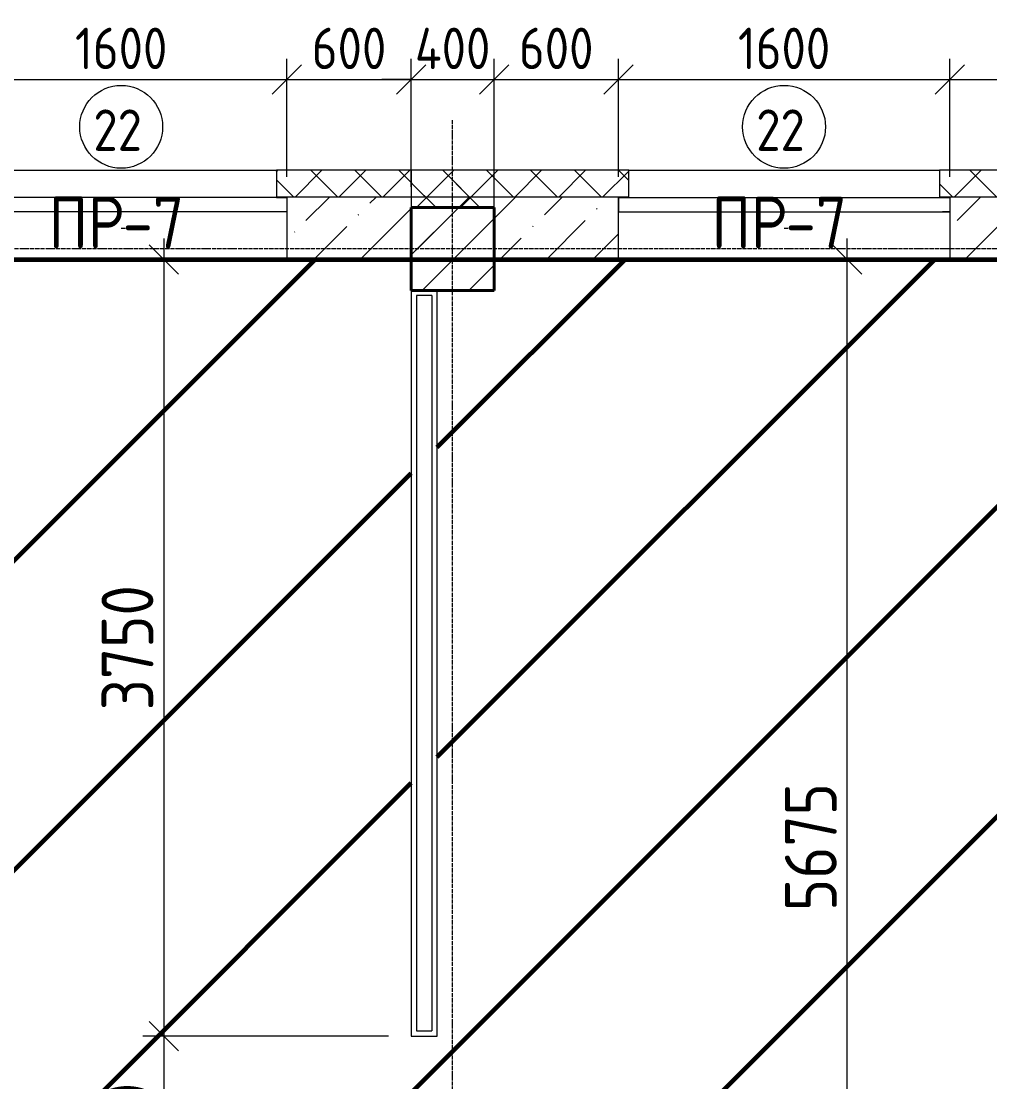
# Model space of a CAD drawing. Header units: millimetres. Extents: x -56773 to 323062, y -262288 to 76460.
# Drawn here: x 53527 to 58202, y -92565 to -87444 of the extents above; entities that cross this region are included whole.
import ezdxf

# ---------------------------------------------------------------- set-up
doc = ezdxf.new("R2010")
doc.units = ezdxf.units.MM
doc.linetypes.add('ADSK_Линия сетки', pattern=[25, 20, -2.5, 0, -2.5])
for name, color, linetype, lineweight in [('1.1)Стяжка керамзит  2 этаж', 5, 'Continuous', 60), ('3.1 Штукатурка внешн стен', 5, 'Continuous', 60), ('_ Окна', 7, 'Continuous', 18), ('Марки', 7, 'Continuous', 20), ('Марки окон', 7, 'Continuous', 20), ('Несущие колонны', 7, 'Continuous', 18), ('Окна', 7, 'Continuous', 9), ('Оси', 7, 'Continuous', 9), ('Размеры', 7, 'Continuous', 9), ('Стены внутренние', 7, 'Continuous', 18), ('Стены наружные', 7, 'Continuous', 18), ('Стены штриховка', 7, 'Continuous', 9)]:
    doc.layers.add(name, color=color, linetype=linetype, lineweight=lineweight)
doc.styles.add('GOST Common_2', font='', dxfattribs={"width": 0.9, "height": 250})
doc.styles.add('GOST Common_3', font='', dxfattribs={"width": 0.9, "height": 200})
doc.styles.get('GOST Common_2').set_extended_font_data('GOST Common')
doc.styles.get('GOST Common_3').set_extended_font_data('GOST Common')
doc.dimstyles.new('ADSK_Основной_2_0_1', dxfattribs={"dimscale": 304.8, "dimtxt": 201.142999, "dimasz": 0.463911, "dimexe": 0.328084, "dimexo": 0.328084, "dimgap": 0.164042, "dimtad": 1, "dimdec": 3, "dimrnd": 0.001, "dimdsep": 46, "dimtxsty": 'GOST Common_3', "dimblk1": 'OBLIQUE', "dimblk2": 'OBLIQUE', "dimsah": 1, "dimcen": 0.09, "dimdle": 0.328084, "dimazin": 2, "dimtfac": 1, "dimtdec": 4, "dimtix": 1, "dimtmove": 1, "dimatfit": 3, "dimfxl": 1, "dimtvp": 1, "dimtolj": 1, "dimtzin": 0, "dimlwd": 20, "dimlwe": 20, "dimarcsym": 2})
doc.dimstyles.new('ADSK_Основной_2_0_3', dxfattribs={"dimscale": 304.8, "dimtxt": 201.142999, "dimasz": 0.463911, "dimexe": 0.328084, "dimexo": 0.328084, "dimgap": 0.164042, "dimtad": 1, "dimdec": 3, "dimrnd": 0.001, "dimdsep": 46, "dimtxsty": 'GOST Common_2', "dimblk1": 'OBLIQUE', "dimblk2": 'OBLIQUE', "dimsah": 1, "dimcen": 0.09, "dimdle": 0.328084, "dimazin": 2, "dimtfac": 1, "dimtdec": 4, "dimtix": 1, "dimtmove": 0, "dimatfit": 3, "dimfxl": 1, "dimtvp": 1, "dimtolj": 1, "dimtzin": 0, "dimlwd": 20, "dimlwe": 20, "dimarcsym": 2})
pattern_1 = [(45, (9.36, -97949.04), (-106.066, 106.066), []), (135, (9.36, -97949.04), (-106.066, -106.066), [])]

# ---------------------------------------------------------------- blocks, each defined once
blk = doc.blocks.new('ADSK_КолоннаЖБ_Прямоугольная - 400x400 мм-1807143-Кладочный план 2-го этаж')
at = {"layer": 'Несущие колонны', "lineweight": 40}
for p, q in [((-200, 200), (200, 200)), ((-200, -200), (-200, 200)), ((200, 200), (200, -200)), ((200, -200), (-200, -200))]:
    blk.add_line(p, q, dxfattribs=at)
blk = doc.blocks.new('ОКНО L03 _2СТ_RS - ОК-5_1600х2000h-3556607-Кладочный план 2-го этаж')
at = {"layer": '_ Окна'}
for p, q in [((-838.1, -79), (761.9, -79)), ((-838.1, -149), (-838.1, -79)), ((-838.1, -79), (-803.1, -79)), ((-818.1, -79), (-38.1, -79)), ((-38.1, -79), (741.9, -79)), ((761.9, -79), (726.9, -79)), ((761.9, -149), (761.9, -79)), ((-838.1, -149), (761.9, -149)), ((-838.1, -149), (-833.1, -149)), ((-818.1, -149), (-38.1, -149)), ((-38.1, -149), (741.9, -149)), ((761.9, -149), (756.9, -149))]:
    blk.add_line(p, q, dxfattribs=at)
at = {"layer": 'Окна'}
blk.add_line((-888.1, 150), (811.9, 150), dxfattribs=at)
blk = doc.blocks.new('ОКНО L03 _2СТ_RS - ОК-5_1600х2000h-3556615-Кладочный план 2-го этаж')
at = {"layer": '_ Окна'}
for p, q in [((-838.1, 149), (761.9, 149)), ((-838.1, 149), (-838.1, 79)), ((-838.1, 149), (-833.1, 149)), ((-818.1, 149), (-38.1, 149)), ((-38.1, 149), (741.9, 149)), ((761.9, 149), (756.9, 149)), ((761.9, 149), (761.9, 79)), ((-838.1, 79), (761.9, 79)), ((-838.1, 79), (-803.1, 79)), ((-818.1, 79), (-38.1, 79)), ((-38.1, 79), (741.9, 79)), ((761.9, 79), (726.9, 79))]:
    blk.add_line(p, q, dxfattribs=at)
at = {"layer": 'Окна'}
blk.add_line((-888.1, -150), (811.9, -150), dxfattribs=at)
blk = doc.blocks.new('_Oblique')
at = {"color": 0, "linetype": 'ByBlock', "lineweight": -2}
blk.add_line((-0.5, -0.5), (0.5, 0.5), dxfattribs=at)
blk = doc.blocks.new('*D4596')
at = {"layer": 'Defpoints', "color": 0, "transparency": 16777216}
for p in [(54809.4, -87725.6), (53209.4, -88295.1), (54809.4, -88295.1)]:
    blk.add_point(p, dxfattribs=at)
at = {"layer": 'Размеры', "color": 0, "lineweight": 20, "transparency": 16777216}
for p, q in [((53209.4, -88195.1), (53209.4, -87625.6)), ((54809.4, -88195.1), (54809.4, -87625.6)), ((53109.4, -87725.6), (54909.4, -87725.6))]:
    blk.add_line(p, q, dxfattribs=at)
at = {"layer": 'Размеры', "color": 0, "lineweight": 20, "transparency": 16777216, "xscale": 141.4, "yscale": 141.4, "zscale": 141.4, "rotation": 180}
blk.add_blockref('_Oblique', (53209.4, -87725.6), dxfattribs=at)
at = {"layer": 'Размеры', "color": 0, "lineweight": 20, "transparency": 16777216, "xscale": 141.4, "yscale": 141.4, "zscale": 141.4}
blk.add_blockref('_Oblique', (54809.4, -87725.6), dxfattribs=at)
at = {"layer": 'Размеры', "color": 0, "lineweight": 9, "transparency": 16777216, "insert": (54009.4, -87575.6), "char_height": 200, "width": 560.473, "attachment_point": 5, "style": 'GOST Common_3'}
blk.add_mtext('\\A1;1600', dxfattribs=at)
blk = doc.blocks.new('*D4597')
at = {"layer": 'Defpoints', "color": 0, "transparency": 16777216}
for p in [(55409.4, -87725.6), (54809.4, -88295.1), (55409.4, -88344.1)]:
    blk.add_point(p, dxfattribs=at)
at = {"layer": 'Размеры', "color": 0, "lineweight": 20, "transparency": 16777216}
for p, q in [((54809.4, -88195.1), (54809.4, -87625.6)), ((55409.4, -88244.1), (55409.4, -87625.6)), ((54709.4, -87725.6), (55509.4, -87725.6))]:
    blk.add_line(p, q, dxfattribs=at)
at = {"layer": 'Размеры', "color": 0, "lineweight": 20, "transparency": 16777216, "xscale": 141.4, "yscale": 141.4, "zscale": 141.4, "rotation": 180}
blk.add_blockref('_Oblique', (54809.4, -87725.6), dxfattribs=at)
at = {"layer": 'Размеры', "color": 0, "lineweight": 20, "transparency": 16777216, "xscale": 141.4, "yscale": 141.4, "zscale": 141.4}
blk.add_blockref('_Oblique', (55409.4, -87725.6), dxfattribs=at)
at = {"layer": 'Размеры', "color": 0, "lineweight": 9, "transparency": 16777216, "insert": (55109.4, -87575.6), "char_height": 200, "width": 454.106, "attachment_point": 5, "style": 'GOST Common_3'}
blk.add_mtext('\\A1;600', dxfattribs=at)
blk = doc.blocks.new('*D4598')
at = {"layer": 'Defpoints', "color": 0, "transparency": 16777216}
for p in [(55809.4, -87725.6), (55409.4, -88344.1), (55809.4, -88344.1)]:
    blk.add_point(p, dxfattribs=at)
at = {"layer": 'Размеры', "color": 0, "lineweight": 20, "transparency": 16777216}
for p, q in [((55409.4, -88244.1), (55409.4, -87625.6)), ((55809.4, -88244.1), (55809.4, -87625.6)), ((55409.4, -87725.6), (55268, -87725.6)), ((55409.4, -87725.6), (55809.4, -87725.6)), ((55809.4, -87725.6), (55950.8, -87725.6))]:
    blk.add_line(p, q, dxfattribs=at)
at = {"layer": 'Размеры', "color": 0, "lineweight": 20, "transparency": 16777216, "xscale": 141.4, "yscale": 141.4, "zscale": 141.4}
blk.add_blockref('_Oblique', (55409.4, -87725.6), dxfattribs=at)
at = {"layer": 'Размеры', "color": 0, "lineweight": 20, "transparency": 16777216, "xscale": 141.4, "yscale": 141.4, "zscale": 141.4, "rotation": 180}
blk.add_blockref('_Oblique', (55809.4, -87725.6), dxfattribs=at)
at = {"layer": 'Размеры', "color": 0, "lineweight": 9, "transparency": 16777216, "insert": (55609.4, -87575.6), "char_height": 200, "width": 474.561, "attachment_point": 5, "style": 'GOST Common_3'}
blk.add_mtext('\\A1;400', dxfattribs=at)
blk = doc.blocks.new('*D4599')
at = {"layer": 'Defpoints', "color": 0, "transparency": 16777216}
for p in [(56409.4, -87725.6), (56409.4, -88295.1), (55809.4, -88344.1)]:
    blk.add_point(p, dxfattribs=at)
at = {"layer": 'Размеры', "color": 0, "lineweight": 20, "transparency": 16777216}
for p, q in [((55809.4, -88244.1), (55809.4, -87625.6)), ((56409.4, -88195.1), (56409.4, -87625.6)), ((55709.4, -87725.6), (56509.4, -87725.6))]:
    blk.add_line(p, q, dxfattribs=at)
at = {"layer": 'Размеры', "color": 0, "lineweight": 20, "transparency": 16777216, "xscale": 141.4, "yscale": 141.4, "zscale": 141.4, "rotation": 180}
blk.add_blockref('_Oblique', (55809.4, -87725.6), dxfattribs=at)
at = {"layer": 'Размеры', "color": 0, "lineweight": 20, "transparency": 16777216, "xscale": 141.4, "yscale": 141.4, "zscale": 141.4}
blk.add_blockref('_Oblique', (56409.4, -87725.6), dxfattribs=at)
at = {"layer": 'Размеры', "color": 0, "lineweight": 9, "transparency": 16777216, "insert": (56109.4, -87575.6), "char_height": 200, "width": 454.106, "attachment_point": 5, "style": 'GOST Common_3'}
blk.add_mtext('\\A1;600', dxfattribs=at)
blk = doc.blocks.new('*D4600')
at = {"layer": 'Defpoints', "color": 0, "transparency": 16777216}
for p in [(58009.4, -87725.6), (56409.4, -88295.1), (58009.4, -88295.1)]:
    blk.add_point(p, dxfattribs=at)
at = {"layer": 'Размеры', "color": 0, "lineweight": 20, "transparency": 16777216}
for p, q in [((56409.4, -88195.1), (56409.4, -87625.6)), ((58009.4, -88195.1), (58009.4, -87625.6)), ((56309.4, -87725.6), (58109.4, -87725.6))]:
    blk.add_line(p, q, dxfattribs=at)
at = {"layer": 'Размеры', "color": 0, "lineweight": 20, "transparency": 16777216, "xscale": 141.4, "yscale": 141.4, "zscale": 141.4, "rotation": 180}
blk.add_blockref('_Oblique', (56409.4, -87725.6), dxfattribs=at)
at = {"layer": 'Размеры', "color": 0, "lineweight": 20, "transparency": 16777216, "xscale": 141.4, "yscale": 141.4, "zscale": 141.4}
blk.add_blockref('_Oblique', (58009.4, -87725.6), dxfattribs=at)
at = {"layer": 'Размеры', "color": 0, "lineweight": 9, "transparency": 16777216, "insert": (57209.4, -87575.6), "char_height": 200, "width": 560.473, "attachment_point": 5, "style": 'GOST Common_3'}
blk.add_mtext('\\A1;1600', dxfattribs=at)
blk = doc.blocks.new('*D4601')
at = {"layer": 'Defpoints', "color": 0, "transparency": 16777216}
for p in [(59209.4, -87725.6), (58009.4, -88295.1), (59209.4, -88295.1)]:
    blk.add_point(p, dxfattribs=at)
at = {"layer": 'Размеры', "color": 0, "lineweight": 20, "transparency": 16777216}
for p, q in [((58009.4, -88195.1), (58009.4, -87625.6)), ((59209.4, -88195.1), (59209.4, -87625.6)), ((57909.4, -87725.6), (59309.4, -87725.6))]:
    blk.add_line(p, q, dxfattribs=at)
at = {"layer": 'Размеры', "color": 0, "lineweight": 20, "transparency": 16777216, "xscale": 141.4, "yscale": 141.4, "zscale": 141.4, "rotation": 180}
blk.add_blockref('_Oblique', (58009.4, -87725.6), dxfattribs=at)
at = {"layer": 'Размеры', "color": 0, "lineweight": 20, "transparency": 16777216, "xscale": 141.4, "yscale": 141.4, "zscale": 141.4}
blk.add_blockref('_Oblique', (59209.4, -87725.6), dxfattribs=at)
at = {"layer": 'Размеры', "color": 0, "lineweight": 9, "transparency": 16777216, "insert": (58609.4, -87575.6), "char_height": 200, "width": 560.473, "attachment_point": 5, "style": 'GOST Common_3'}
blk.add_mtext('\\A1;1200', dxfattribs=at)
blk = doc.blocks.new('*D5032')
at = {"layer": 'Defpoints', "color": 0, "transparency": 16777216}
for p in [(54314.6, -88594.1), (54214.6, -92344.1), (55399.4, -92344.1)]:
    blk.add_point(p, dxfattribs=at)
at = {"layer": 'Размеры', "color": 0, "lineweight": 20, "transparency": 16777216}
for p, q in [((54214.6, -88494.1), (54214.6, -92444.1)), ((54214.6, -88594.1), (54114.6, -88594.1)), ((55299.4, -92344.1), (54114.6, -92344.1))]:
    blk.add_line(p, q, dxfattribs=at)
at = {"layer": 'Размеры', "color": 0, "lineweight": 20, "transparency": 16777216, "xscale": 141.4, "yscale": 141.4, "zscale": 141.4}
for p, rotation in [((54214.6, -88594.1), 90), ((54214.6, -92344.1), 270)]:
    blk.add_blockref('_Oblique', p, dxfattribs=dict(at, rotation=rotation))
at = {"layer": 'Размеры', "color": 0, "lineweight": 9, "transparency": 16777216, "insert": (54039.6, -90469.1), "char_height": 250, "width": 605.475, "attachment_point": 5, "rotation": 90, "style": 'GOST Common_2'}
blk.add_mtext('\\A1;3750', dxfattribs=at)
blk = doc.blocks.new('*D5033')
at = {"layer": 'Defpoints', "color": 0, "transparency": 16777216}
for p in [(55399.4, -92344.1), (54214.6, -93344.1), (55399.4, -93344.1)]:
    blk.add_point(p, dxfattribs=at)
at = {"layer": 'Размеры', "color": 0, "lineweight": 20, "transparency": 16777216}
for p, q in [((54214.6, -92244.1), (54214.6, -93444.1)), ((55299.4, -92344.1), (54114.6, -92344.1)), ((55299.4, -93344.1), (54114.6, -93344.1))]:
    blk.add_line(p, q, dxfattribs=at)
at = {"layer": 'Размеры', "color": 0, "lineweight": 20, "transparency": 16777216, "xscale": 141.4, "yscale": 141.4, "zscale": 141.4}
for p, rotation in [((54214.6, -92344.1), 90), ((54214.6, -93344.1), 270)]:
    blk.add_blockref('_Oblique', p, dxfattribs=dict(at, rotation=rotation))
at = {"layer": 'Размеры', "color": 0, "lineweight": 9, "transparency": 16777216, "insert": (54039.6, -92844.1), "char_height": 250, "width": 560.473, "attachment_point": 5, "rotation": 90, "style": 'GOST Common_2'}
blk.add_mtext('\\A1;1000', dxfattribs=at)
blk = doc.blocks.new('*D5041')
at = {"layer": 'Defpoints', "color": 0, "transparency": 16777216}
for p in [(57413.5, -88594.1), (57513.4, -88594.1), (57034.4, -94269.1)]:
    blk.add_point(p, dxfattribs=at)
at = {"layer": 'Размеры', "color": 0, "lineweight": 20, "transparency": 16777216}
for p, q in [((57513.4, -94369.1), (57513.4, -88494.1)), ((57513.5, -88594.1), (57613.4, -88594.1)), ((57134.4, -94269.1), (57613.4, -94269.1))]:
    blk.add_line(p, q, dxfattribs=at)
at = {"layer": 'Размеры', "color": 0, "lineweight": 20, "transparency": 16777216, "xscale": 141.4, "yscale": 141.4, "zscale": 141.4}
for p, rotation in [((57513.4, -88594.1), 90), ((57513.4, -94269.1), 270)]:
    blk.add_blockref('_Oblique', p, dxfattribs=dict(at, rotation=rotation))
at = {"layer": 'Размеры', "color": 0, "lineweight": 9, "transparency": 16777216, "insert": (57338.4, -91431.6), "char_height": 250, "width": 605.475, "attachment_point": 5, "rotation": 90, "style": 'GOST Common_2'}
blk.add_mtext('\\A1;5675', dxfattribs=at)
blk = doc.blocks.new('М_окна1 - Маркировка типоразмера-1510237-Кладочный план 2-го этаж')
at = {"layer": 'Марки окон'}
blk.add_circle((0, 0), 2, dxfattribs=at)
blk = doc.blocks.new('ADSK_Марка_Отверстие - Экземпляр_Только Марка-157312-Кладочный план 2-го этаж')
at = {"layer": 'Марки'}
blk.add_line((0, 0), (0.2, 0), dxfattribs=at)

msp = doc.modelspace()

# ---------------------------------------------------------------- hatches: boundary and pattern name
at = {"layer": '1.1)Стяжка керамзит  2 этаж', "transparency": 33554687}
h = msp.add_hatch(dxfattribs=at)
h.set_pattern_fill('ANSI31', color=5, scale=333)
h.paths.add_polyline_path([(61559.3615, -95894.0666), (61559.3615, -95119.0666), (60184.3615, -95119.0666), (60184.3615, -94994.0666), (60309.3615, -94994.0666), (60309.3615, -94269.0666), (61559.3615, -94269.0666), (61559.3615, -93744.0666), (61559.3615, -92094.0666), (61559.3615, -88744.0666), (61409.3615, -88744.0666), (61409.3615, -88594.0666), (60809.3615, -88594.0666), (59159.3615, -88594.0666), (58859.3615, -88594.0666), (58859.3615, -92369.0666), (58734.3615, -92369.0666), (58734.3615, -88594.0666), (58009.3615, -88594.0666), (56359.3615, -88594.0666), (55809.3615, -88594.0666), (55809.3615, -88744.0666), (55534.3615, -88744.0666), (55534.3615, -92344.0666), (55409.3615, -92344.0666), (55409.3615, -88744.0666), (55409.3615, -88594.0666), (54809.3615, -88594.0666), (53159.3615, -88594.0666), (52759.3615, -88594.0666), (52759.3615, -94994.0666), (53184.3615, -94994.0666), (53184.3615, -95119.0666), (52534.3615, -95119.0666), (52534.3615, -94994.0666), (52634.3615, -94994.0666), (52634.3615, -88594.0666), (52009.3615, -88594.0666), (50359.3615, -88594.0666), (49862.837, -88594.0666), (49862.837, -94269.0666), (51184.3615, -94269.0666), (51184.3615, -94994.0666), (51284.3615, -94994.0666), (51284.3615, -95119.0666), (50169.3615, -95119.0666), (50169.3615, -95344.0666), (49862.837, -95344.0666), (49862.837, -98369.0666), (50734.3615, -98369.0666), (50734.3615, -98494.0666), (50609.3615, -98494.0666), (50609.3615, -99219.0666), (49862.837, -99219.0666), (49862.837, -104894.0666), (50409.3615, -104894.0666), (52059.3615, -104894.0666), (52459.3615, -104894.0666), (52459.3615, -101344.0666), (52584.3615, -101344.0666), (52584.3615, -104894.0666), (53209.3615, -104894.0666), (54859.3615, -104894.0666), (55409.3615, -104894.0666), (55409.3615, -104744.0666), (55684.3615, -104744.0666), (55684.3615, -101444.0666), (55809.3615, -101444.0666), (55809.3615, -104744.0666), (55809.3615, -104894.0666), (56409.3615, -104894.0666), (58059.3615, -104894.0666), (59209.3615, -104894.0666), (60859.3615, -104894.0666), (61409.3615, -104894.0666), (61409.3615, -104744.0666), (61559.3615, -104744.0666), (61559.3615, -101344.0666), (61559.3615, -99694.0666), (61559.3615, -99144.0666), (61409.3615, -99144.0666), (61409.3615, -98744.0666), (61559.3615, -98744.0666), (61559.3615, -97544.0666)])
h.paths.add_polyline_path([(56484.3615, -98369.0666), (56484.3615, -99219.0666), (55809.3615, -99219.0666), (55809.3615, -100244.0666), (55684.3615, -100244.0666), (55684.3615, -99219.0666), (52584.3615, -99219.0666), (52584.3615, -100344.0666), (52459.3615, -100344.0666), (52459.3615, -99219.0666), (52059.3615, -99219.0666), (52059.3615, -98494.0666), (51934.3615, -98494.0666), (51934.3615, -98369.0666)], flags=16)
h.paths.add_polyline_path([(55709.3615, -100219.0666), (55709.3615, -99194.0666), (55684.3615, -99194.0666), (55684.3615, -99219.0666)], flags=0)
h.paths.add_polyline_path([(56459.3615, -98394.0666), (56459.3615, -99194.0666), (55809.3615, -99194.0666), (55809.3615, -99219.0666), (55784.3615, -100219.0666), (55784.3615, -99144.0666), (55709.3615, -99144.0666), (54559.3615, -99144.0666), (54559.3615, -98469.0666), (54509.3615, -98469.0666), (54509.3615, -99144.0666), (53034.3615, -99144.0666), (53009.3615, -99144.0666), (53009.3615, -98469.0666), (52959.3615, -98469.0666), (52959.3615, -99144.0666), (52134.3615, -99144.0666), (52134.3615, -98469.0666), (52084.3615, -98469.0666), (52084.3615, -98494.0666), (52059.3615, -98494.0666), (51959.3615, -98469.0666), (51959.3615, -98394.0666)], flags=0)
h.paths.add_polyline_path([(55709.3615, -98744.0666), (55784.3615, -98744.0666), (55784.3615, -98469.0666), (56409.3615, -98469.0666), (56409.3615, -99144.0666), (55809.3615, -99144.0666), (55784.3615, -99144.0666), (55709.3615, -99144.0666), (55684.3615, -99144.0666), (55409.3615, -99144.0666), (55409.3615, -98744.0666), (55684.3615, -98744.0666), (55684.3615, -98494.0666), (55709.3615, -98469.0666)], flags=0)
h.paths.add_polyline_path([(55809.3615, -98744.0666), (55809.3615, -99144.0666), (55409.3615, -99144.0666), (55409.3615, -98744.0666)], flags=0)
h.paths.add_polyline_path([(54384.3615, -95119.0666), (54384.3615, -94994.0666), (54509.3615, -94994.0666), (54509.3615, -94269.0666), (55409.3615, -94269.0666), (55409.3615, -93344.0666), (55534.3615, -93344.0666), (55534.3615, -94269.0666), (57034.3615, -94269.0666), (57034.3615, -94994.0666), (57159.3615, -94994.0666), (57159.3615, -95119.0666)], flags=16)
h.paths.add_polyline_path([(54409.3615, -95019.0666), (54534.3615, -95019.0666), (54534.3615, -94994.0666), (54509.3615, -94994.0666)], flags=0)
h.paths.add_polyline_path([(54584.3615, -94994.0666), (54584.3615, -94344.0666), (56959.3615, -94344.0666), (56959.3615, -94994.0666)], flags=0)
h.paths.add_polyline_path([(55409.3615, -94744.0666), (55409.3615, -94344.0666), (55809.3615, -94344.0666), (55809.3615, -94744.0666)], flags=0)
h.paths.add_polyline_path([(55509.3615, -93369.0666), (55509.3615, -94294.0666), (55534.3615, -94294.0666), (55534.3615, -94269.0666)], flags=0)
h.paths.add_polyline_path([(58359.3615, -95119.0666), (58359.3615, -94994.0666), (58734.3615, -94994.0666), (58734.3615, -93369.0666), (58859.3615, -93369.0666), (58859.3615, -94994.0666), (58984.3615, -94994.0666), (58984.3615, -95119.0666)], flags=16)
h.paths.add_polyline_path([(51154.1182, -105202.5854), (51707.6896, -105202.5854), (51707.6896, -104827.5854), (51154.1182, -104827.5854)], flags=9)
h.paths.add_polyline_path([(50796.9307, -105202.5854), (51329.0735, -105202.5854), (51329.0735, -104827.5854), (50796.9307, -104827.5854)], flags=9)
h.paths.add_polyline_path([(53954.1182, -105202.5854), (54507.6896, -105202.5854), (54507.6896, -104827.5854), (53954.1182, -104827.5854)], flags=9)
h.paths.add_polyline_path([(53596.9307, -105202.5854), (54129.0735, -105202.5854), (54129.0735, -104827.5854), (53596.9307, -104827.5854)], flags=9)
h.paths.add_polyline_path([(57154.1182, -105202.5854), (57707.6896, -105202.5854), (57707.6896, -104827.5854), (57154.1182, -104827.5854)], flags=9)
h.paths.add_polyline_path([(56796.9307, -105202.5854), (57329.0735, -105202.5854), (57329.0735, -104827.5854), (56796.9307, -104827.5854)], flags=9)
h.paths.add_polyline_path([(59954.1182, -105202.5854), (60507.6896, -105202.5854), (60507.6896, -104827.5854), (59954.1182, -104827.5854)], flags=9)
h.paths.add_polyline_path([(59596.9307, -105202.5854), (60129.0735, -105202.5854), (60129.0735, -104827.5854), (59596.9307, -104827.5854)], flags=9)
h.paths.add_polyline_path([(61868.8804, -100599.3099), (61868.8804, -100045.7385), (61493.8804, -100045.7385), (61493.8804, -100599.3099)], flags=9)
h.paths.add_polyline_path([(61868.8804, -100956.4974), (61868.8804, -100424.3546), (61493.8804, -100424.3546), (61493.8804, -100956.4974)], flags=9)
h.paths.add_polyline_path([(61868.8804, -96799.3099), (61868.8804, -96245.7385), (61493.8804, -96245.7385), (61493.8804, -96799.3099)], flags=9)
h.paths.add_polyline_path([(61868.8804, -97156.4974), (61868.8804, -96624.3546), (61493.8804, -96624.3546), (61493.8804, -97156.4974)], flags=9)
h.paths.add_polyline_path([(61868.8804, -92999.3099), (61868.8804, -92445.7385), (61493.8804, -92445.7385), (61493.8804, -92999.3099)], flags=9)
h.paths.add_polyline_path([(61868.8804, -93356.4974), (61868.8804, -92824.3546), (61493.8804, -92824.3546), (61493.8804, -93356.4974)], flags=9)
at = {"layer": 'Несущие колонны', "lineweight": 9}
h = msp.add_hatch(dxfattribs=at)
h.set_pattern_fill('FP_1', color=256, style=0, pattern_type=2)
h.set_pattern_definition([(45, (9.36, -97949.04), (-224.5064, 224.5064), []), (45, (233.87, -97949.04), (-224.5064, 224.5064), [396.875, -79.375, 3.353, -76.022])])
h.paths.add_polyline_path([(55409.3615, -88744.0666), (55809.3615, -88744.0666), (55809.3615, -88344.0666), (55409.3615, -88344.0666)])
at = {"layer": 'Стены внутренние', "lineweight": 9}
h = msp.add_hatch(dxfattribs=at)
h.set_pattern_fill('FP_2', color=256, style=0, pattern_type=2)
h.set_pattern_definition([(45, (9.36, -97949.04), (84.18955, 308.69595), [396.875, -79.375, 3.353, -76.022])])
h.paths.add_polyline_path([(58734.3615, -88594.0666), (59209.3615, -88594.0666), (59209.3615, -88295.0666), (58009.3615, -88295.0666), (58009.3615, -88594.0666)])
h.paths.add_polyline_path([(52009.3615, -88594.0666), (53209.3615, -88594.0666), (53209.3615, -88295.0666), (52009.3615, -88295.0666)])
h.paths.add_polyline_path([(61859.3615, -88594.0666), (61859.3615, -88294.0666), (60809.3615, -88295.0666), (60809.3615, -88594.0666), (61409.3615, -88594.0666), (61409.3615, -88344.0666), (61809.3615, -88344.0666), (61809.3615, -88594.0666)])
h.paths.add_polyline_path([(54809.3615, -88594.0666), (56409.3615, -88594.0666), (56409.3615, -88295.0666), (54809.3615, -88295.0666)])
h.paths.add_polyline_path([(49684.3615, -88594.0666), (50409.3615, -88594.0666), (50409.3615, -88295.0666), (49609.3615, -88294.0666), (49609.3615, -88594.0666)])
at = {"layer": 'Стены наружные', "lineweight": 9}
h = msp.add_hatch(dxfattribs=at)
h.set_pattern_fill('FP_4', color=256, style=0, pattern_type=2)
h.set_pattern_definition(pattern_1)
h.paths.add_polyline_path([(61809.3615, -88294.0666), (61809.3615, -88164.0666), (60759.3615, -88164.0666), (60759.3615, -88294.0666)])
h.paths.add_polyline_path([(51959.3615, -88294.0666), (53259.3615, -88294.0666), (53259.3615, -88164.0666), (51959.3615, -88164.0666)])
h.paths.add_polyline_path([(56326.6505, -88294.0666), (56459.3615, -88294.0666), (56459.3615, -88164.0666), (54759.3615, -88164.0666), (54759.3615, -88294.0666)])
h.paths.add_polyline_path([(59222.263, -88294.0666), (59259.3615, -88294.0666), (59259.3615, -88164.0666), (57959.3615, -88164.0666), (57959.3615, -88294.0666)])
h.paths.add_polyline_path([(50459.3615, -88294.0666), (50459.3615, -88164.0666), (49609.3615, -88164.0666), (49609.3615, -88294.0666)])
h = msp.add_hatch(dxfattribs=at)
h.set_pattern_fill('FP_4', color=256, style=0, pattern_type=2)
h.set_pattern_definition(pattern_1)
h.paths.add_polyline_path([(55809.3615, -88344.0666), (55809.3615, -88164.0666), (55409.3615, -88164.0666), (55409.3615, -88344.0666)])

# ---------------------------------------------------------------- linework, layer by layer
at = {"layer": '3.1 Штукатурка внешн стен'}
msp.add_lwpolyline([(49709.3615, -88594.0666), (61609.3615, -88594.0666), (61609.3615, -104893.9428), (61409.3615, -104893.9428)], dxfattribs=at)
at = {"layer": 'Несущие колонны', "lineweight": 9}
for p, q in [((55809.3615, -88344.0666), (55409.3615, -88344.0666)), ((55409.3615, -88344.0666), (55409.3615, -88744.0666)), ((55809.3615, -88744.0666), (55809.3615, -88344.0666)), ((55409.3615, -88744.0666), (55809.3615, -88744.0666))]:
    msp.add_line(p, q, dxfattribs=at)
at = {"layer": 'Оси', "linetype": 'ADSK_Линия сетки', "lineweight": 5}
for p, q in [((55609.3615, -108922.9178), (55609.3615, -87921.5904)), ((62525.08, -88544.0666), (-25230.7352, -88544.0666))]:
    msp.add_line(p, q, dxfattribs=at)
at = {"layer": 'Стены внутренние', "lineweight": 5}
for p, q in [((54759.3615, -88294.0666), (54759.3615, -88295.0666)), ((54759.3615, -88295.0666), (54809.3615, -88295.0666)), ((54809.3615, -88295.0666), (54809.3615, -88594.0666)), ((56409.3615, -88594.0666), (56409.3615, -88295.0666)), ((56409.3615, -88295.0666), (56459.3615, -88295.0666)), ((56459.3615, -88295.0666), (56459.3615, -88294.0666)), ((57959.3615, -88294.0666), (57959.3615, -88295.0666)), ((57959.3615, -88295.0666), (58009.3615, -88295.0666)), ((58009.3615, -88295.0666), (58009.3615, -88594.0666)), ((54809.3615, -88594.0666), (53209.3615, -88594.0666)), ((54809.3615, -88594.0666), (56409.3615, -88594.0666)), ((58009.3615, -88594.0666), (56409.3615, -88594.0666)), ((58009.3615, -88594.0666), (58734.3615, -88594.0666)), ((55534.3615, -88744.0666), (55409.3615, -88744.0666)), ((55409.3615, -88744.0666), (55409.3615, -92344.0666)), ((55534.3615, -92344.0666), (55534.3615, -88744.0666)), ((55409.3615, -92344.0666), (55534.3615, -92344.0666))]:
    msp.add_line(p, q, dxfattribs=at)
at = {"layer": 'Стены наружные', "lineweight": 9}
for p, q in [((53259.3615, -88164.0666), (54759.3615, -88164.0666)), ((56459.3615, -88164.0666), (54759.3615, -88164.0666)), ((54759.3615, -88164.0666), (54759.3615, -88294.0666)), ((55409.3615, -88164.0666), (55409.3615, -88344.0666)), ((55809.3615, -88344.0666), (55809.3615, -88164.0666)), ((56459.3615, -88294.0666), (56459.3615, -88164.0666)), ((56459.3615, -88164.0666), (57959.3615, -88164.0666)), ((59259.3615, -88164.0666), (57959.3615, -88164.0666)), ((57959.3615, -88164.0666), (57959.3615, -88294.0666)), ((55409.3615, -88344.0666), (55809.3615, -88344.0666))]:
    msp.add_line(p, q, dxfattribs=at)
at = {"layer": 'Стены штриховка', "lineweight": 9}
for p, q in [((56459.3615, -88294.0666), (54759.3615, -88294.0666)), ((59259.3615, -88294.0666), (57959.3615, -88294.0666)), ((55434.3615, -88769.0666), (55434.3615, -92319.0666)), ((55509.3615, -88769.0666), (55434.3615, -88769.0666)), ((55509.3615, -88769.0666), (55509.3615, -92319.0666)), ((55434.3615, -92319.0666), (55509.3615, -92319.0666))]:
    msp.add_line(p, q, dxfattribs=at)

# ---------------------------------------------------------------- block references
at = {"layer": 'Марки', "xscale": 99.99999999999993, "yscale": 99.99999999999993, "zscale": 99.99999999999993}
for p in [(54009.3615, -88444.0666), (57209.3615, -88444.0666)]:
    msp.add_blockref('ADSK_Марка_Отверстие - Экземпляр_Только Марка-157312-Кладочный план 2-го этаж', p, dxfattribs=at)
at = {"layer": 'Марки окон', "xscale": 99.99999999999993, "yscale": 99.99999999999993, "zscale": 99.99999999999993}
for p in [(54009.3615, -87954.0666), (57209.3615, -87954.0666)]:
    msp.add_blockref('М_окна1 - Маркировка типоразмера-1510237-Кладочный план 2-го этаж', p, dxfattribs=at)
at = {"layer": 'Несущие колонны', "lineweight": 40, "rotation": 89.9999999999999}
msp.add_blockref('ADSK_КолоннаЖБ_Прямоугольная - 400x400 мм-1807143-Кладочный план 2-го этаж', (55609.3615, -88544.0666), dxfattribs=at)
at = {"layer": 'Окна', "rotation": 180}
msp.add_blockref('ОКНО L03 _2СТ_RS - ОК-5_1600х2000h-3556607-Кладочный план 2-го этаж', (53971.2615, -88444.0666), dxfattribs=at)
at = {"layer": 'Окна'}
msp.add_blockref('ОКНО L03 _2СТ_RS - ОК-5_1600х2000h-3556615-Кладочный план 2-го этаж', (57247.4615, -88444.0666), dxfattribs=at)

# ---------------------------------------------------------------- texts
at = {"layer": 'Марки', "lineweight": 9, "char_height": 250, "attachment_point": 1, "style": 'GOST Common_2'}
for s, insert, width in [('ПР', (53659.4307, -88291.0854), 432.91125), ('-7', (54016.6182, -88291.0854), 389.620125), ('ПР', (56859.4307, -88291.0854), 432.91125), ('-7', (57216.6182, -88291.0854), 389.620125)]:
    msp.add_mtext(s, dxfattribs=dict(at, insert=insert, width=width))
at = {"layer": 'Марки окон', "lineweight": 5, "char_height": 200, "width": 317.46825, "attachment_point": 1, "style": 'GOST Common_3'}
for insert in [(53874.8041, -87870.2812), (57074.8041, -87870.2812)]:
    msp.add_mtext('22', dxfattribs=dict(at, insert=insert))

# ---------------------------------------------------------------- dimensions: what is measured, and where the dimension line sits
at = {"layer": 'Размеры', "lineweight": 9}
for base, p1, p2, override, picture, middle in [((54809.3615, -87725.5648), (53209.3615, -88295.0666), (54809.3615, -88295.0666), {"dimpost": '<>', "dimfxl": 1600}, '*D4596', (54009.3615, -87575.5648)), ((55409.3615, -87725.5648), (54809.3615, -88295.0666), (55409.3615, -88344.0666), {"dimpost": '<>', "dimfxl": 601.997508}, '*D4597', (55109.3615, -87575.5648)), ((55809.3615, -87725.5648), (55409.3615, -88344.0666), (55809.3615, -88344.0666), {"dimpost": '<>', "dimfxl": 400}, '*D4598', (55609.3615, -87575.5648)), ((56409.3615, -87725.5648), (55809.3615, -88344.0666), (56409.3615, -88295.0666), {"dimpost": '<>', "dimfxl": 601.997508}, '*D4599', (56109.3615, -87575.5648)), ((58009.3615, -87725.5648), (56409.3615, -88295.0666), (58009.3615, -88295.0666), {"dimpost": '<>', "dimfxl": 1600}, '*D4600', (57209.3615, -87575.5648)), ((59209.3615, -87725.5648), (58009.3615, -88295.0666), (59209.3615, -88295.0666), {"dimpost": '<>', "dimfxl": 1200}, '*D4601', (58609.3615, -87575.5648))]:
    dim = msp.add_linear_dim(base=base, p1=p1, p2=p2, dimstyle='ADSK_Основной_2_0_1', override=override, dxfattribs=at)
    dim.commit()
    dim.dimension.update_dxf_attribs({"geometry": picture, "text_midpoint": middle})
for base, p1, p2, override, picture, middle in [((54214.593, -92344.0666), (54314.5779, -88594.0666), (55399.3615, -92344.0666), {"dimpost": '<>', "dimfxl": 3903.74889}, '*D5032', (54039.593, -90469.0666)), ((57513.4487, -88594.0666), (57034.3615, -94269.0666), (57413.4638, -88594.0666), {"dimpost": '<>', "dimfxl": 5687.648329}, '*D5041', (57338.4487, -91431.5666)), ((54214.593, -93344.0666), (55399.3615, -92344.0666), (55399.3615, -93344.0666), {"dimpost": '<>', "dimfxl": 1000}, '*D5033', (54039.593, -92844.0666))]:
    dim = msp.add_linear_dim(base=base, p1=p1, p2=p2, angle=90, dimstyle='ADSK_Основной_2_0_3', override=override, dxfattribs=at)
    dim.commit()
    dim.dimension.update_dxf_attribs({"geometry": picture, "text_midpoint": middle})

doc.saveas('drawing.dxf')
